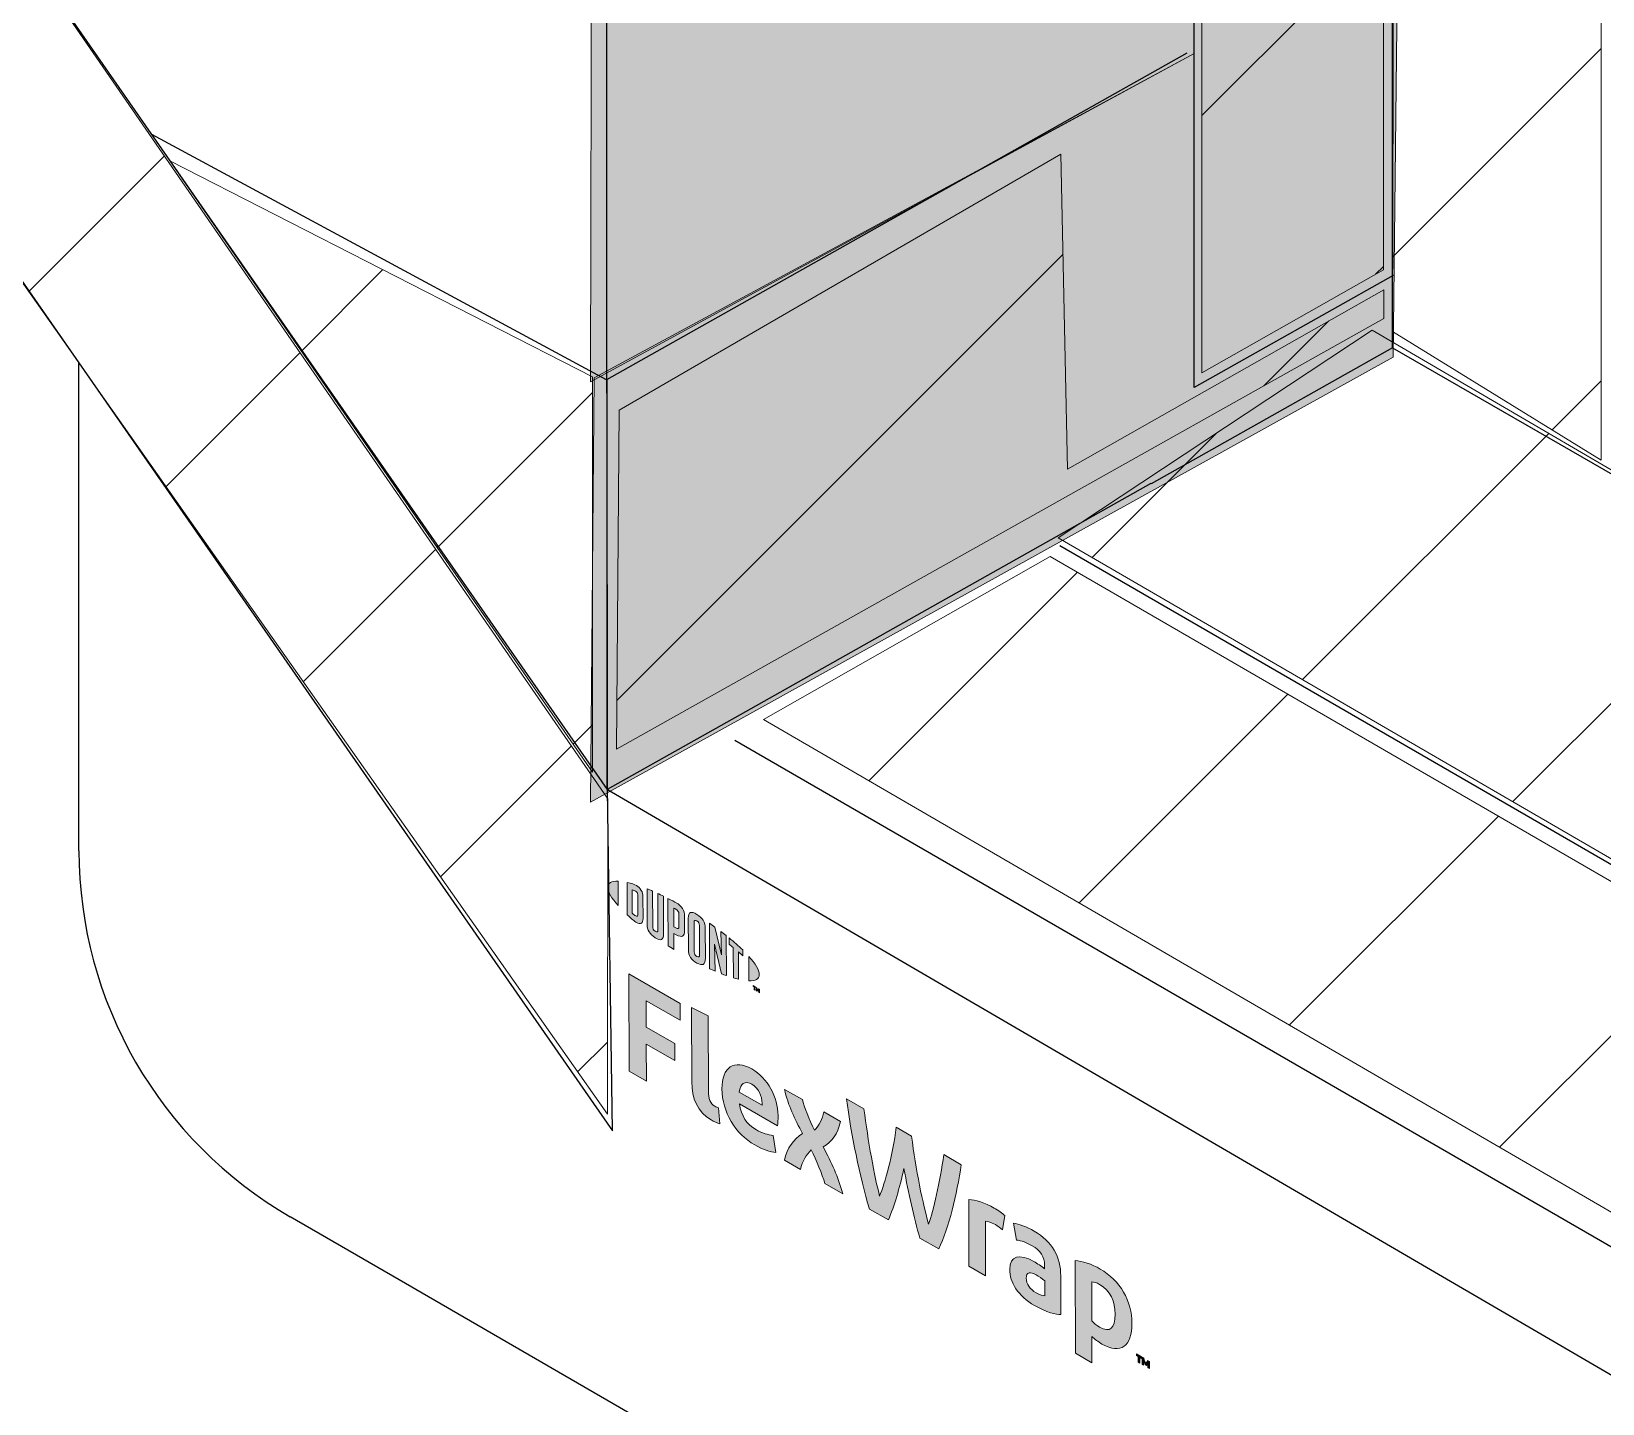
# Model space of a CAD drawing. Extents: x -1337 to 5791, y -3809 to 1769.
# Drawn here: x 3125.8 to 3192.6, y -2917.9 to -2859.5 of the extents above; entities that cross this region are included whole.
import ezdxf

# ---------------------------------------------------------------- set-up
doc = ezdxf.new("R2010")
doc.units = 0
doc.header["$MEASUREMENT"] = 0
for name, color, linetype, lineweight in [('G-ANNO-TTLB', 7, 'Continuous', 0), ('Layer 12', 7, 'Continuous', 0), ('TYVEK', 7, 'Continuous', 0)]:
    doc.layers.add(name, color=color, linetype=linetype, lineweight=lineweight)
pattern_1 = [(45, (0, 0), (-7.071067, 7.07107), [])]

# ---------------------------------------------------------------- blocks, each defined once
blk = doc.blocks.new('Block_429')
at = {"layer": 'TYVEK', "true_color": 0x003b71, "transparency": 33554687}
h = blk.add_hatch(color=156, dxfattribs=at)
h.dxf.hatch_style = 2
edge = h.paths.add_edge_path()
edge.add_spline(control_points=[(3151.197, -2903.795), (3151.197, -2903.795), (3151.187, -2899.654), (3151.187, -2899.654), (3151.187, -2899.654), (3153.372, -2900.909), (3153.372, -2900.909), (3153.372, -2900.909), (3153.374, -2901.63), (3153.374, -2901.63), (3153.374, -2901.63), (3151.922, -2900.797), (3151.922, -2900.797), (3151.922, -2900.797), (3151.925, -2901.921), (3151.925, -2901.921), (3151.925, -2901.921), (3153.146, -2902.622), (3153.146, -2902.622), (3153.146, -2902.622), (3153.148, -2903.343), (3153.148, -2903.343), (3153.148, -2903.343), (3151.927, -2902.643), (3151.927, -2902.643), (3151.927, -2902.643), (3151.93, -2904.216), (3151.93, -2904.216), (3151.93, -2904.216), (3151.197, -2903.795), (3151.197, -2903.795)], knot_values=[0, 0, 0, 0, 1, 1, 1, 2, 2, 2, 3, 3, 3, 4, 4, 4, 5, 5, 5, 6, 6, 6, 7, 7, 7, 8, 8, 8, 9, 9, 9, 10, 10, 10, 10], degree=3, periodic=0)
h = blk.add_hatch(color=156, dxfattribs=at)
h.dxf.hatch_style = 2
edge = h.paths.add_edge_path()
edge.add_spline(control_points=[(3154.57, -2904.638), (3154.571, -2904.958), (3154.643, -2905.171), (3154.848, -2905.288), (3154.899, -2905.318), (3154.951, -2905.341), (3154.997, -2905.356), (3154.997, -2905.356), (3155.05, -2906.03), (3155.05, -2906.03), (3154.952, -2905.998), (3154.793, -2905.93), (3154.691, -2905.872), (3154.101, -2905.533), (3153.864, -2904.954), (3153.862, -2904.244), (3153.862, -2904.244), (3153.854, -2901.085), (3153.854, -2901.085), (3153.854, -2901.085), (3154.562, -2901.444), (3154.562, -2901.444), (3154.562, -2901.444), (3154.57, -2904.638), (3154.57, -2904.638)], knot_values=[0, 0, 0, 0, 1, 1, 1, 2, 2, 2, 3, 3, 3, 4, 4, 4, 5, 5, 5, 6, 6, 6, 7, 7, 7, 8, 8, 8, 8], degree=3, periodic=0)
h = blk.add_hatch(color=156, dxfattribs=at)
h.dxf.hatch_style = 2
edge = h.paths.add_edge_path()
edge.add_spline(control_points=[(3155.881, -2904.688), (3155.881, -2904.688), (3156.856, -2905.248), (3156.856, -2905.248), (3156.856, -2905.248), (3156.856, -2905.177), (3156.856, -2905.177), (3156.855, -2904.846), (3156.701, -2904.515), (3156.418, -2904.353), (3156.121, -2904.182), (3155.927, -2904.313), (3155.881, -2904.688)], knot_values=[0, 0, 0, 0, 1, 1, 1, 2, 2, 2, 3, 3, 3, 4, 4, 4, 4], degree=3, periodic=0)
edge = h.paths.add_edge_path()
edge.add_spline(control_points=[(3157.44, -2907.249), (3157.214, -2907.238), (3156.881, -2907.129), (3156.543, -2906.935), (3155.717, -2906.461), (3155.151, -2905.533), (3155.148, -2904.551), (3155.146, -2903.611), (3155.663, -2903.269), (3156.417, -2903.702), (3157.089, -2904.088), (3157.531, -2904.891), (3157.533, -2905.684), (3157.534, -2905.862), (3157.524, -2906.01), (3157.514, -2906.122), (3157.514, -2906.122), (3155.893, -2905.191), (3155.893, -2905.191), (3155.961, -2905.703), (3156.202, -2906.054), (3156.613, -2906.29), (3156.864, -2906.434), (3157.105, -2906.507), (3157.325, -2906.528), (3157.325, -2906.528), (3157.44, -2907.249), (3157.44, -2907.249)], knot_values=[0, 0, 0, 0, 1, 1, 1, 2, 2, 2, 3, 3, 3, 4, 4, 4, 5, 5, 5, 6, 6, 6, 7, 7, 7, 8, 8, 8, 9, 9, 9, 9], degree=3, periodic=0)
h = blk.add_hatch(color=156, dxfattribs=at)
h.dxf.hatch_style = 2
edge = h.paths.add_edge_path()
edge.add_spline(control_points=[(3158.58, -2906.451), (3158.236, -2905.816), (3157.963, -2905.251), (3157.802, -2904.568), (3157.802, -2904.568), (3158.567, -2905.007), (3158.567, -2905.007), (3158.634, -2905.312), (3158.861, -2905.844), (3159.087, -2906.31), (3159.276, -2906.094), (3159.44, -2905.839), (3159.475, -2905.529), (3159.475, -2905.529), (3160.193, -2905.941), (3160.193, -2905.941), (3160.061, -2906.48), (3159.836, -2906.782), (3159.453, -2907.016), (3159.823, -2907.708), (3160.076, -2908.266), (3160.287, -2909.014), (3160.287, -2909.014), (3159.523, -2908.575), (3159.523, -2908.575), (3159.414, -2908.182), (3159.157, -2907.591), (3158.941, -2907.142), (3158.746, -2907.355), (3158.563, -2907.604), (3158.492, -2907.983), (3158.492, -2907.983), (3157.804, -2907.588), (3157.804, -2907.588), (3157.931, -2907.047), (3158.171, -2906.712), (3158.58, -2906.451)], knot_values=[0, 0, 0, 0, 1, 1, 1, 2, 2, 2, 3, 3, 3, 4, 4, 4, 5, 5, 5, 6, 6, 6, 7, 7, 7, 8, 8, 8, 9, 9, 9, 10, 10, 10, 11, 11, 11, 12, 12, 12, 12], degree=3, periodic=0)
h = blk.add_hatch(color=156, dxfattribs=at)
h.dxf.hatch_style = 2
edge = h.paths.add_edge_path()
edge.add_spline(control_points=[(3164.582, -2907.344), (3164.582, -2907.344), (3165.331, -2907.774), (3165.331, -2907.774), (3165.139, -2909.04), (3164.804, -2910.473), (3164.371, -2911.358), (3164.371, -2911.358), (3163.566, -2910.896), (3163.566, -2910.896), (3163.312, -2910.012), (3163.085, -2909.013), (3162.892, -2907.934), (3162.7, -2908.792), (3162.481, -2909.535), (3162.227, -2910.127), (3162.227, -2910.127), (3161.421, -2909.665), (3161.421, -2909.665), (3161.008, -2908.293), (3160.64, -2906.457), (3160.447, -2904.97), (3160.447, -2904.97), (3161.19, -2905.397), (3161.19, -2905.397), (3161.353, -2906.737), (3161.643, -2908.304), (3161.855, -2909.116), (3162.074, -2908.551), (3162.415, -2907.388), (3162.56, -2906.184), (3162.56, -2906.184), (3163.217, -2906.561), (3163.217, -2906.561), (3163.374, -2907.938), (3163.711, -2909.491), (3163.938, -2910.312), (3164.142, -2909.738), (3164.431, -2908.504), (3164.582, -2907.344)], knot_values=[0, 0, 0, 0, 1, 1, 1, 2, 2, 2, 3, 3, 3, 4, 4, 4, 5, 5, 5, 6, 6, 6, 7, 7, 7, 8, 8, 8, 9, 9, 9, 10, 10, 10, 11, 11, 11, 12, 12, 12, 13, 13, 13, 13], degree=3, periodic=0)
h = blk.add_hatch(color=156, dxfattribs=at)
h.dxf.hatch_style = 2
edge = h.paths.add_edge_path()
edge.add_spline(control_points=[(3166.723, -2909.619), (3166.908, -2909.725), (3167.083, -2909.849), (3167.185, -2909.938), (3167.185, -2909.938), (3167.084, -2910.547), (3167.084, -2910.547), (3166.997, -2910.462), (3166.889, -2910.388), (3166.782, -2910.326), (3166.592, -2910.217), (3166.464, -2910.185), (3166.356, -2910.182), (3166.356, -2910.182), (3166.362, -2912.501), (3166.362, -2912.501), (3166.362, -2912.501), (3165.654, -2912.095), (3165.654, -2912.095), (3165.654, -2912.095), (3165.647, -2909.261), (3165.647, -2909.261), (3165.923, -2909.26), (3166.354, -2909.407), (3166.723, -2909.619)], knot_values=[0, 0, 0, 0, 1, 1, 1, 2, 2, 2, 3, 3, 3, 4, 4, 4, 5, 5, 5, 6, 6, 6, 7, 7, 7, 8, 8, 8, 8], degree=3, periodic=0)
h = blk.add_hatch(color=156, dxfattribs=at)
h.dxf.hatch_style = 2
edge = h.paths.add_edge_path()
edge.add_spline(control_points=[(3168.879, -2913.35), (3168.879, -2913.35), (3168.878, -2912.717), (3168.878, -2912.717), (3168.759, -2912.619), (3168.636, -2912.531), (3168.513, -2912.46), (3168.277, -2912.325), (3168.093, -2912.325), (3168.093, -2912.603), (3168.094, -2912.852), (3168.248, -2913.07), (3168.52, -2913.226), (3168.674, -2913.315), (3168.802, -2913.353), (3168.879, -2913.35)], knot_values=[0, 0, 0, 0, 1, 1, 1, 2, 2, 2, 3, 3, 3, 4, 4, 4, 5, 5, 5, 5], degree=3, periodic=0)
edge = h.paths.add_edge_path()
edge.add_spline(control_points=[(3168.45, -2913.771), (3167.747, -2913.367), (3167.392, -2912.768), (3167.391, -2912.235), (3167.389, -2911.65), (3167.804, -2911.545), (3168.42, -2911.893), (3168.563, -2911.975), (3168.748, -2912.105), (3168.876, -2912.202), (3168.876, -2912.202), (3168.876, -2912.06), (3168.876, -2912.06), (3168.875, -2911.699), (3168.695, -2911.425), (3168.351, -2911.227), (3168.126, -2911.098), (3167.885, -2911.001), (3167.674, -2910.98), (3167.674, -2910.98), (3167.545, -2910.268), (3167.545, -2910.268), (3167.765, -2910.288), (3168.119, -2910.42), (3168.432, -2910.6), (3169.186, -2911.033), (3169.562, -2911.709), (3169.563, -2912.508), (3169.563, -2912.508), (3169.568, -2914.153), (3169.568, -2914.153), (3169.358, -2914.156), (3168.963, -2914.065), (3168.45, -2913.771)], knot_values=[0, 0, 0, 0, 1, 1, 1, 2, 2, 2, 3, 3, 3, 4, 4, 4, 5, 5, 5, 6, 6, 6, 7, 7, 7, 8, 8, 8, 9, 9, 9, 10, 10, 10, 11, 11, 11, 11], degree=3, periodic=0)
h = blk.add_hatch(color=156, dxfattribs=at)
h.dxf.hatch_style = 2
edge = h.paths.add_edge_path()
edge.add_spline(control_points=[(3171.213, -2914.684), (3171.665, -2914.943), (3171.874, -2914.744), (3171.873, -2914.135), (3171.872, -2913.603), (3171.676, -2913.136), (3171.209, -2912.868), (3171.081, -2912.794), (3170.988, -2912.771), (3170.881, -2912.756), (3170.881, -2912.756), (3170.885, -2914.413), (3170.885, -2914.413), (3170.982, -2914.516), (3171.065, -2914.598), (3171.213, -2914.684)], knot_values=[0, 0, 0, 0, 1, 1, 1, 2, 2, 2, 3, 3, 3, 4, 4, 4, 5, 5, 5, 5], degree=3, periodic=0)
edge = h.paths.add_edge_path()
edge.add_spline(control_points=[(3171.317, -2915.405), (3171.138, -2915.302), (3171.015, -2915.208), (3170.886, -2915.081), (3170.886, -2915.081), (3170.889, -2916.205), (3170.889, -2916.205), (3170.889, -2916.205), (3170.186, -2915.801), (3170.186, -2915.801), (3170.186, -2915.801), (3170.177, -2911.856), (3170.177, -2911.856), (3170.469, -2911.87), (3170.879, -2912.005), (3171.243, -2912.214), (3172.084, -2912.697), (3172.589, -2913.577), (3172.591, -2914.524), (3172.593, -2915.494), (3172.118, -2915.865), (3171.317, -2915.405)], knot_values=[0, 0, 0, 0, 1, 1, 1, 2, 2, 2, 3, 3, 3, 4, 4, 4, 5, 5, 5, 6, 6, 6, 7, 7, 7, 7], degree=3, periodic=0)
h = blk.add_hatch(color=156, dxfattribs=at)
h.dxf.hatch_style = 2
edge = h.paths.add_edge_path()
edge.add_spline(control_points=[(3173.099, -2916.01), (3173.125, -2916.098), (3173.15, -2916.164), (3173.181, -2916.235), (3173.211, -2916.199), (3173.233, -2916.159), (3173.258, -2916.101), (3173.258, -2916.101), (3173.332, -2916.144), (3173.332, -2916.144), (3173.332, -2916.144), (3173.332, -2916.45), (3173.332, -2916.45), (3173.332, -2916.45), (3173.268, -2916.413), (3173.268, -2916.413), (3173.268, -2916.413), (3173.268, -2916.272), (3173.268, -2916.272), (3173.268, -2916.272), (3173.271, -2916.226), (3173.271, -2916.226), (3173.25, -2916.26), (3173.226, -2916.294), (3173.204, -2916.32), (3173.204, -2916.32), (3173.155, -2916.292), (3173.155, -2916.292), (3173.133, -2916.24), (3173.108, -2916.176), (3173.087, -2916.117), (3173.087, -2916.117), (3173.09, -2916.17), (3173.09, -2916.17), (3173.09, -2916.17), (3173.09, -2916.311), (3173.09, -2916.311), (3173.09, -2916.311), (3173.026, -2916.274), (3173.026, -2916.274), (3173.026, -2916.274), (3173.025, -2915.968), (3173.025, -2915.968), (3173.025, -2915.968), (3173.099, -2916.01), (3173.099, -2916.01)], knot_values=[0, 0, 0, 0, 1, 1, 1, 2, 2, 2, 3, 3, 3, 4, 4, 4, 5, 5, 5, 6, 6, 6, 7, 7, 7, 8, 8, 8, 9, 9, 9, 10, 10, 10, 11, 11, 11, 12, 12, 12, 13, 13, 13, 14, 14, 14, 15, 15, 15, 15], degree=3, periodic=0)
edge = h.paths.add_edge_path()
edge.add_spline(control_points=[(3172.853, -2915.937), (3172.853, -2915.937), (3172.782, -2915.896), (3172.782, -2915.896), (3172.782, -2915.896), (3172.781, -2915.828), (3172.781, -2915.828), (3172.781, -2915.828), (3172.996, -2915.951), (3172.996, -2915.951), (3172.996, -2915.951), (3172.996, -2916.019), (3172.996, -2916.019), (3172.996, -2916.019), (3172.925, -2915.978), (3172.925, -2915.978), (3172.925, -2915.978), (3172.925, -2916.216), (3172.925, -2916.216), (3172.925, -2916.216), (3172.854, -2916.175), (3172.854, -2916.175), (3172.854, -2916.175), (3172.853, -2915.937), (3172.853, -2915.937)], knot_values=[0, 0, 0, 0, 1, 1, 1, 2, 2, 2, 3, 3, 3, 4, 4, 4, 5, 5, 5, 6, 6, 6, 7, 7, 7, 8, 8, 8, 8], degree=3, periodic=0)
at = {"layer": 'TYVEK'}
for points, knots in [([(3151.197, -2903.795), (3151.197, -2903.795), (3151.187, -2899.654), (3151.187, -2899.654), (3151.187, -2899.654), (3153.372, -2900.909), (3153.372, -2900.909), (3153.372, -2900.909), (3153.374, -2901.63), (3153.374, -2901.63), (3153.374, -2901.63), (3151.922, -2900.797), (3151.922, -2900.797), (3151.922, -2900.797), (3151.925, -2901.921), (3151.925, -2901.921), (3151.925, -2901.921), (3153.146, -2902.622), (3153.146, -2902.622), (3153.146, -2902.622), (3153.148, -2903.343), (3153.148, -2903.343), (3153.148, -2903.343), (3151.927, -2902.643), (3151.927, -2902.643), (3151.927, -2902.643), (3151.93, -2904.216), (3151.93, -2904.216), (3151.93, -2904.216), (3151.197, -2903.795), (3151.197, -2903.795)], [0, 0, 0, 0, 1, 1, 1, 2, 2, 2, 3, 3, 3, 4, 4, 4, 5, 5, 5, 6, 6, 6, 7, 7, 7, 8, 8, 8, 9, 9, 9, 10, 10, 10, 10]), ([(3154.57, -2904.638), (3154.571, -2904.958), (3154.643, -2905.171), (3154.848, -2905.288), (3154.899, -2905.318), (3154.951, -2905.341), (3154.997, -2905.356), (3154.997, -2905.356), (3155.05, -2906.03), (3155.05, -2906.03), (3154.952, -2905.998), (3154.793, -2905.93), (3154.691, -2905.872), (3154.101, -2905.533), (3153.864, -2904.954), (3153.862, -2904.244), (3153.862, -2904.244), (3153.854, -2901.085), (3153.854, -2901.085), (3153.854, -2901.085), (3154.562, -2901.444), (3154.562, -2901.444), (3154.562, -2901.444), (3154.57, -2904.638), (3154.57, -2904.638)], [0, 0, 0, 0, 1, 1, 1, 2, 2, 2, 3, 3, 3, 4, 4, 4, 5, 5, 5, 6, 6, 6, 7, 7, 7, 8, 8, 8, 8]), ([(3157.44, -2907.249), (3157.214, -2907.238), (3156.881, -2907.129), (3156.543, -2906.935), (3155.717, -2906.461), (3155.151, -2905.533), (3155.148, -2904.551), (3155.146, -2903.611), (3155.663, -2903.269), (3156.417, -2903.702), (3157.089, -2904.088), (3157.531, -2904.891), (3157.533, -2905.684), (3157.534, -2905.862), (3157.524, -2906.01), (3157.514, -2906.122), (3157.514, -2906.122), (3155.893, -2905.191), (3155.893, -2905.191), (3155.961, -2905.703), (3156.202, -2906.054), (3156.613, -2906.29), (3156.864, -2906.434), (3157.105, -2906.507), (3157.325, -2906.528), (3157.325, -2906.528), (3157.44, -2907.249), (3157.44, -2907.249)], [0, 0, 0, 0, 1, 1, 1, 2, 2, 2, 3, 3, 3, 4, 4, 4, 5, 5, 5, 6, 6, 6, 7, 7, 7, 8, 8, 8, 9, 9, 9, 9]), ([(3155.881, -2904.688), (3155.881, -2904.688), (3156.856, -2905.248), (3156.856, -2905.248), (3156.856, -2905.248), (3156.856, -2905.177), (3156.856, -2905.177), (3156.855, -2904.846), (3156.701, -2904.515), (3156.418, -2904.353), (3156.121, -2904.182), (3155.927, -2904.313), (3155.881, -2904.688)], [0, 0, 0, 0, 1, 1, 1, 2, 2, 2, 3, 3, 3, 4, 4, 4, 4]), ([(3158.58, -2906.451), (3158.236, -2905.816), (3157.963, -2905.251), (3157.802, -2904.568), (3157.802, -2904.568), (3158.567, -2905.007), (3158.567, -2905.007), (3158.634, -2905.312), (3158.861, -2905.844), (3159.087, -2906.31), (3159.276, -2906.094), (3159.44, -2905.839), (3159.475, -2905.529), (3159.475, -2905.529), (3160.193, -2905.941), (3160.193, -2905.941), (3160.061, -2906.48), (3159.836, -2906.782), (3159.453, -2907.016), (3159.823, -2907.708), (3160.076, -2908.266), (3160.287, -2909.014), (3160.287, -2909.014), (3159.523, -2908.575), (3159.523, -2908.575), (3159.414, -2908.182), (3159.157, -2907.591), (3158.941, -2907.142), (3158.746, -2907.355), (3158.563, -2907.604), (3158.492, -2907.983), (3158.492, -2907.983), (3157.804, -2907.588), (3157.804, -2907.588), (3157.931, -2907.047), (3158.171, -2906.712), (3158.58, -2906.451)], [0, 0, 0, 0, 1, 1, 1, 2, 2, 2, 3, 3, 3, 4, 4, 4, 5, 5, 5, 6, 6, 6, 7, 7, 7, 8, 8, 8, 9, 9, 9, 10, 10, 10, 11, 11, 11, 12, 12, 12, 12]), ([(3164.582, -2907.344), (3164.582, -2907.344), (3165.331, -2907.774), (3165.331, -2907.774), (3165.139, -2909.04), (3164.804, -2910.473), (3164.371, -2911.358), (3164.371, -2911.358), (3163.566, -2910.896), (3163.566, -2910.896), (3163.312, -2910.012), (3163.085, -2909.013), (3162.892, -2907.934), (3162.7, -2908.792), (3162.481, -2909.535), (3162.227, -2910.127), (3162.227, -2910.127), (3161.421, -2909.665), (3161.421, -2909.665), (3161.008, -2908.293), (3160.64, -2906.457), (3160.447, -2904.97), (3160.447, -2904.97), (3161.19, -2905.397), (3161.19, -2905.397), (3161.353, -2906.737), (3161.643, -2908.304), (3161.855, -2909.116), (3162.074, -2908.551), (3162.415, -2907.388), (3162.56, -2906.184), (3162.56, -2906.184), (3163.217, -2906.561), (3163.217, -2906.561), (3163.374, -2907.938), (3163.711, -2909.491), (3163.938, -2910.312), (3164.142, -2909.738), (3164.431, -2908.504), (3164.582, -2907.344)], [0, 0, 0, 0, 1, 1, 1, 2, 2, 2, 3, 3, 3, 4, 4, 4, 5, 5, 5, 6, 6, 6, 7, 7, 7, 8, 8, 8, 9, 9, 9, 10, 10, 10, 11, 11, 11, 12, 12, 12, 13, 13, 13, 13]), ([(3166.723, -2909.619), (3166.908, -2909.725), (3167.083, -2909.849), (3167.185, -2909.938), (3167.185, -2909.938), (3167.084, -2910.547), (3167.084, -2910.547), (3166.997, -2910.462), (3166.889, -2910.388), (3166.782, -2910.326), (3166.592, -2910.217), (3166.464, -2910.185), (3166.356, -2910.182), (3166.356, -2910.182), (3166.362, -2912.501), (3166.362, -2912.501), (3166.362, -2912.501), (3165.654, -2912.095), (3165.654, -2912.095), (3165.654, -2912.095), (3165.647, -2909.261), (3165.647, -2909.261), (3165.923, -2909.26), (3166.354, -2909.407), (3166.723, -2909.619)], [0, 0, 0, 0, 1, 1, 1, 2, 2, 2, 3, 3, 3, 4, 4, 4, 5, 5, 5, 6, 6, 6, 7, 7, 7, 8, 8, 8, 8]), ([(3168.45, -2913.771), (3167.747, -2913.367), (3167.392, -2912.768), (3167.391, -2912.235), (3167.389, -2911.65), (3167.804, -2911.545), (3168.42, -2911.893), (3168.563, -2911.975), (3168.748, -2912.105), (3168.876, -2912.202), (3168.876, -2912.202), (3168.876, -2912.06), (3168.876, -2912.06), (3168.875, -2911.699), (3168.695, -2911.425), (3168.351, -2911.227), (3168.126, -2911.098), (3167.885, -2911.001), (3167.674, -2910.98), (3167.674, -2910.98), (3167.545, -2910.268), (3167.545, -2910.268), (3167.765, -2910.288), (3168.119, -2910.42), (3168.432, -2910.6), (3169.186, -2911.033), (3169.562, -2911.709), (3169.563, -2912.508), (3169.563, -2912.508), (3169.568, -2914.153), (3169.568, -2914.153), (3169.358, -2914.156), (3168.963, -2914.065), (3168.45, -2913.771)], [0, 0, 0, 0, 1, 1, 1, 2, 2, 2, 3, 3, 3, 4, 4, 4, 5, 5, 5, 6, 6, 6, 7, 7, 7, 8, 8, 8, 9, 9, 9, 10, 10, 10, 11, 11, 11, 11]), ([(3171.317, -2915.405), (3171.138, -2915.302), (3171.015, -2915.208), (3170.886, -2915.081), (3170.886, -2915.081), (3170.889, -2916.205), (3170.889, -2916.205), (3170.889, -2916.205), (3170.186, -2915.801), (3170.186, -2915.801), (3170.186, -2915.801), (3170.177, -2911.856), (3170.177, -2911.856), (3170.469, -2911.87), (3170.879, -2912.005), (3171.243, -2912.214), (3172.084, -2912.697), (3172.589, -2913.577), (3172.591, -2914.524), (3172.593, -2915.494), (3172.118, -2915.865), (3171.317, -2915.405)], [0, 0, 0, 0, 1, 1, 1, 2, 2, 2, 3, 3, 3, 4, 4, 4, 5, 5, 5, 6, 6, 6, 7, 7, 7, 7]), ([(3168.879, -2913.35), (3168.879, -2913.35), (3168.878, -2912.717), (3168.878, -2912.717), (3168.759, -2912.619), (3168.636, -2912.531), (3168.513, -2912.46), (3168.277, -2912.325), (3168.093, -2912.325), (3168.093, -2912.603), (3168.094, -2912.852), (3168.248, -2913.07), (3168.52, -2913.226), (3168.674, -2913.315), (3168.802, -2913.353), (3168.879, -2913.35)], [0, 0, 0, 0, 1, 1, 1, 2, 2, 2, 3, 3, 3, 4, 4, 4, 5, 5, 5, 5]), ([(3171.213, -2914.684), (3171.665, -2914.943), (3171.874, -2914.744), (3171.873, -2914.135), (3171.872, -2913.603), (3171.676, -2913.136), (3171.209, -2912.868), (3171.081, -2912.794), (3170.988, -2912.771), (3170.881, -2912.756), (3170.881, -2912.756), (3170.885, -2914.413), (3170.885, -2914.413), (3170.982, -2914.516), (3171.065, -2914.598), (3171.213, -2914.684)], [0, 0, 0, 0, 1, 1, 1, 2, 2, 2, 3, 3, 3, 4, 4, 4, 5, 5, 5, 5]), ([(3172.853, -2915.937), (3172.853, -2915.937), (3172.782, -2915.896), (3172.782, -2915.896), (3172.782, -2915.896), (3172.781, -2915.828), (3172.781, -2915.828), (3172.781, -2915.828), (3172.996, -2915.951), (3172.996, -2915.951), (3172.996, -2915.951), (3172.996, -2916.019), (3172.996, -2916.019), (3172.996, -2916.019), (3172.925, -2915.978), (3172.925, -2915.978), (3172.925, -2915.978), (3172.925, -2916.216), (3172.925, -2916.216), (3172.925, -2916.216), (3172.854, -2916.175), (3172.854, -2916.175), (3172.854, -2916.175), (3172.853, -2915.937), (3172.853, -2915.937)], [0, 0, 0, 0, 1, 1, 1, 2, 2, 2, 3, 3, 3, 4, 4, 4, 5, 5, 5, 6, 6, 6, 7, 7, 7, 8, 8, 8, 8]), ([(3173.099, -2916.01), (3173.125, -2916.098), (3173.15, -2916.164), (3173.181, -2916.235), (3173.211, -2916.199), (3173.233, -2916.159), (3173.258, -2916.101), (3173.258, -2916.101), (3173.332, -2916.144), (3173.332, -2916.144), (3173.332, -2916.144), (3173.332, -2916.45), (3173.332, -2916.45), (3173.332, -2916.45), (3173.268, -2916.413), (3173.268, -2916.413), (3173.268, -2916.413), (3173.268, -2916.272), (3173.268, -2916.272), (3173.268, -2916.272), (3173.271, -2916.226), (3173.271, -2916.226), (3173.25, -2916.26), (3173.226, -2916.294), (3173.204, -2916.32), (3173.204, -2916.32), (3173.155, -2916.292), (3173.155, -2916.292), (3173.133, -2916.24), (3173.108, -2916.176), (3173.087, -2916.117), (3173.087, -2916.117), (3173.09, -2916.17), (3173.09, -2916.17), (3173.09, -2916.17), (3173.09, -2916.311), (3173.09, -2916.311), (3173.09, -2916.311), (3173.026, -2916.274), (3173.026, -2916.274), (3173.026, -2916.274), (3173.025, -2915.968), (3173.025, -2915.968), (3173.025, -2915.968), (3173.099, -2916.01), (3173.099, -2916.01)], [0, 0, 0, 0, 1, 1, 1, 2, 2, 2, 3, 3, 3, 4, 4, 4, 5, 5, 5, 6, 6, 6, 7, 7, 7, 8, 8, 8, 9, 9, 9, 10, 10, 10, 11, 11, 11, 12, 12, 12, 13, 13, 13, 14, 14, 14, 15, 15, 15, 15])]:
    blk.add_open_spline(points, degree=3, knots=knots, dxfattribs=at)
blk = doc.blocks.new('Block_430')
at = {"layer": 'TYVEK', "true_color": 0x003b71, "transparency": 33554687}
h = blk.add_hatch(color=156, dxfattribs=at)
h.dxf.hatch_style = 2
edge = h.paths.add_edge_path()
edge.add_spline(control_points=[(3150.284, -2895.976), (3150.285, -2896.166), (3150.446, -2896.436), (3150.726, -2896.75), (3150.726, -2896.75), (3150.723, -2895.711), (3150.723, -2895.711), (3150.444, -2895.702), (3150.284, -2895.787), (3150.284, -2895.976)], knot_values=[0, 0, 0, 0, 1, 1, 1, 2, 2, 2, 3, 3, 3, 3], degree=3, periodic=0)
h = blk.add_hatch(color=156, dxfattribs=at)
h.dxf.hatch_style = 2
edge = h.paths.add_edge_path()
edge.add_spline(control_points=[(3151.566, -2897.136), (3151.566, -2897.215), (3151.524, -2897.218), (3151.475, -2897.189), (3151.436, -2897.167), (3151.376, -2897.117), (3151.328, -2897.073), (3151.328, -2897.073), (3151.325, -2896.08), (3151.325, -2896.08), (3151.374, -2896.093), (3151.433, -2896.111), (3151.472, -2896.133), (3151.522, -2896.161), (3151.563, -2896.212), (3151.564, -2896.292), (3151.564, -2896.292), (3151.566, -2897.136), (3151.566, -2897.136)], knot_values=[0, 0, 0, 0, 1, 1, 1, 2, 2, 2, 3, 3, 3, 4, 4, 4, 5, 5, 5, 6, 6, 6, 6], degree=3, periodic=0)
edge = h.paths.add_edge_path()
edge.add_spline(control_points=[(3151.504, -2895.892), (3151.426, -2895.847), (3151.313, -2895.809), (3151.11, -2895.764), (3151.11, -2895.764), (3151.113, -2897.142), (3151.113, -2897.142), (3151.292, -2897.308), (3151.43, -2897.423), (3151.508, -2897.468), (3151.688, -2897.571), (3151.789, -2897.503), (3151.788, -2897.299), (3151.788, -2897.299), (3151.786, -2896.384), (3151.786, -2896.384), (3151.786, -2896.18), (3151.684, -2895.995), (3151.504, -2895.892)], knot_values=[0, 0, 0, 0, 1, 1, 1, 2, 2, 2, 3, 3, 3, 4, 4, 4, 5, 5, 5, 6, 6, 6, 6], degree=3, periodic=0)
h = blk.add_hatch(color=156, dxfattribs=at)
h.dxf.hatch_style = 2
edge = h.paths.add_edge_path()
edge.add_spline(control_points=[(3152.416, -2897.785), (3152.416, -2897.865), (3152.393, -2897.902), (3152.306, -2897.84), (3152.222, -2897.78), (3152.199, -2897.725), (3152.198, -2897.631), (3152.198, -2897.631), (3152.195, -2896.131), (3152.195, -2896.131), (3152.138, -2896.106), (3152.013, -2896.054), (3151.959, -2896.032), (3151.959, -2896.032), (3151.963, -2897.549), (3151.963, -2897.549), (3151.964, -2897.791), (3152.066, -2897.943), (3152.307, -2898.114), (3152.528, -2898.27), (3152.663, -2898.219), (3152.662, -2897.95), (3152.662, -2897.95), (3152.658, -2896.348), (3152.658, -2896.348), (3152.612, -2896.324), (3152.461, -2896.252), (3152.412, -2896.23), (3152.412, -2896.23), (3152.416, -2897.785), (3152.416, -2897.785)], knot_values=[0, 0, 0, 0, 1, 1, 1, 2, 2, 2, 3, 3, 3, 4, 4, 4, 5, 5, 5, 6, 6, 6, 7, 7, 7, 8, 8, 8, 9, 9, 9, 10, 10, 10, 10], degree=3, periodic=0)
h = blk.add_hatch(color=156, dxfattribs=at)
h.dxf.hatch_style = 2
edge = h.paths.add_edge_path()
edge.add_spline(control_points=[(3153.311, -2897.641), (3153.311, -2897.728), (3153.285, -2897.757), (3153.185, -2897.7), (3153.185, -2897.7), (3153.099, -2897.65), (3153.099, -2897.65), (3153.099, -2897.65), (3153.097, -2896.854), (3153.097, -2896.854), (3153.135, -2896.874), (3153.156, -2896.885), (3153.179, -2896.898), (3153.287, -2896.96), (3153.309, -2897.02), (3153.31, -2897.109), (3153.31, -2897.109), (3153.311, -2897.641), (3153.311, -2897.641)], knot_values=[0, 0, 0, 0, 1, 1, 1, 2, 2, 2, 3, 3, 3, 4, 4, 4, 5, 5, 5, 6, 6, 6, 6], degree=3, periodic=0)
edge = h.paths.add_edge_path()
edge.add_spline(control_points=[(3153.192, -2896.625), (3153.15, -2896.6), (3152.994, -2896.517), (3152.85, -2896.444), (3152.85, -2896.444), (3152.855, -2898.462), (3152.855, -2898.462), (3152.904, -2898.493), (3153.032, -2898.574), (3153.101, -2898.616), (3153.101, -2898.616), (3153.099, -2897.931), (3153.099, -2897.931), (3153.099, -2897.931), (3153.196, -2897.986), (3153.196, -2897.986), (3153.453, -2898.133), (3153.56, -2898.061), (3153.559, -2897.805), (3153.559, -2897.805), (3153.558, -2897.21), (3153.558, -2897.21), (3153.557, -2896.959), (3153.437, -2896.765), (3153.192, -2896.625)], knot_values=[0, 0, 0, 0, 1, 1, 1, 2, 2, 2, 3, 3, 3, 4, 4, 4, 5, 5, 5, 6, 6, 6, 7, 7, 7, 8, 8, 8, 8], degree=3, periodic=0)
h = blk.add_hatch(color=156, dxfattribs=at)
h.dxf.hatch_style = 2
edge = h.paths.add_edge_path()
edge.add_spline(control_points=[(3154.191, -2898.85), (3154.191, -2898.93), (3154.168, -2898.958), (3154.081, -2898.911), (3153.992, -2898.862), (3153.967, -2898.804), (3153.967, -2898.721), (3153.967, -2898.721), (3153.964, -2897.463), (3153.964, -2897.463), (3153.964, -2897.381), (3153.988, -2897.349), (3154.078, -2897.403), (3154.165, -2897.456), (3154.188, -2897.512), (3154.188, -2897.592), (3154.188, -2897.592), (3154.191, -2898.85), (3154.191, -2898.85)], knot_values=[0, 0, 0, 0, 1, 1, 1, 2, 2, 2, 3, 3, 3, 4, 4, 4, 5, 5, 5, 6, 6, 6, 6], degree=3, periodic=0)
edge = h.paths.add_edge_path()
edge.add_spline(control_points=[(3154.077, -2897.121), (3153.849, -2896.978), (3153.713, -2897.016), (3153.714, -2897.281), (3153.714, -2897.281), (3153.717, -2898.602), (3153.717, -2898.602), (3153.718, -2898.882), (3153.841, -2899.068), (3154.082, -2899.194), (3154.318, -2899.318), (3154.44, -2899.285), (3154.439, -2898.987), (3154.439, -2898.987), (3154.436, -2897.726), (3154.436, -2897.726), (3154.436, -2897.442), (3154.324, -2897.277), (3154.077, -2897.121)], knot_values=[0, 0, 0, 0, 1, 1, 1, 2, 2, 2, 3, 3, 3, 4, 4, 4, 5, 5, 5, 6, 6, 6, 6], degree=3, periodic=0)
h = blk.add_hatch(color=156, dxfattribs=at)
h.dxf.hatch_style = 2
edge = h.paths.add_edge_path()
edge.add_spline(control_points=[(3155.121, -2898.843), (3155.121, -2898.843), (3154.845, -2897.66), (3154.845, -2897.66), (3154.771, -2897.606), (3154.681, -2897.543), (3154.612, -2897.496), (3154.612, -2897.496), (3154.617, -2899.433), (3154.617, -2899.433), (3154.666, -2899.456), (3154.79, -2899.511), (3154.854, -2899.538), (3154.854, -2899.538), (3154.831, -2898.386), (3154.831, -2898.386), (3154.831, -2898.386), (3155.123, -2899.648), (3155.123, -2899.648), (3155.184, -2899.672), (3155.274, -2899.705), (3155.333, -2899.726), (3155.333, -2899.726), (3155.328, -2898.024), (3155.328, -2898.024), (3155.267, -2897.975), (3155.155, -2897.889), (3155.101, -2897.849), (3155.101, -2897.849), (3155.121, -2898.843), (3155.121, -2898.843)], knot_values=[0, 0, 0, 0, 1, 1, 1, 2, 2, 2, 3, 3, 3, 4, 4, 4, 5, 5, 5, 6, 6, 6, 7, 7, 7, 8, 8, 8, 9, 9, 9, 10, 10, 10, 10], degree=3, periodic=0)
h = blk.add_hatch(color=156, dxfattribs=at)
h.dxf.hatch_style = 2
edge = h.paths.add_edge_path()
edge.add_spline(control_points=[(3155.451, -2898.392), (3155.512, -2898.44), (3155.572, -2898.488), (3155.63, -2898.536), (3155.63, -2898.536), (3155.633, -2899.824), (3155.633, -2899.824), (3155.687, -2899.84), (3155.787, -2899.868), (3155.853, -2899.883), (3155.853, -2899.883), (3155.851, -2898.723), (3155.851, -2898.723), (3155.914, -2898.779), (3155.975, -2898.833), (3156.03, -2898.883), (3156.03, -2898.883), (3156.029, -2898.634), (3156.029, -2898.634), (3155.855, -2898.465), (3155.668, -2898.301), (3155.45, -2898.123), (3155.45, -2898.123), (3155.451, -2898.392), (3155.451, -2898.392)], knot_values=[0, 0, 0, 0, 1, 1, 1, 2, 2, 2, 3, 3, 3, 4, 4, 4, 5, 5, 5, 6, 6, 6, 7, 7, 7, 8, 8, 8, 8], degree=3, periodic=0)
h = blk.add_hatch(color=156, dxfattribs=at)
h.dxf.hatch_style = 2
edge = h.paths.add_edge_path()
edge.add_spline(control_points=[(3156.735, -2899.679), (3156.736, -2899.87), (3156.576, -2899.956), (3156.296, -2899.948), (3156.296, -2899.948), (3156.294, -2898.908), (3156.294, -2898.908), (3156.574, -2899.221), (3156.735, -2899.491), (3156.735, -2899.679)], knot_values=[0, 0, 0, 0, 1, 1, 1, 2, 2, 2, 3, 3, 3, 3], degree=3, periodic=0)
h = blk.add_hatch(color=156, dxfattribs=at)
h.dxf.hatch_style = 2
edge = h.paths.add_edge_path()
edge.add_spline(control_points=[(3156.606, -2900.23), (3156.606, -2900.23), (3156.633, -2900.245), (3156.633, -2900.245), (3156.633, -2900.245), (3156.672, -2900.339), (3156.672, -2900.339), (3156.672, -2900.339), (3156.711, -2900.29), (3156.711, -2900.29), (3156.711, -2900.29), (3156.737, -2900.305), (3156.737, -2900.305), (3156.737, -2900.305), (3156.737, -2900.455), (3156.737, -2900.455), (3156.737, -2900.455), (3156.713, -2900.441), (3156.713, -2900.441), (3156.713, -2900.441), (3156.713, -2900.335), (3156.713, -2900.335), (3156.713, -2900.335), (3156.673, -2900.383), (3156.673, -2900.383), (3156.673, -2900.383), (3156.671, -2900.382), (3156.671, -2900.382), (3156.671, -2900.382), (3156.63, -2900.287), (3156.63, -2900.287), (3156.63, -2900.287), (3156.631, -2900.394), (3156.631, -2900.394), (3156.631, -2900.394), (3156.606, -2900.38), (3156.606, -2900.38), (3156.606, -2900.38), (3156.606, -2900.23), (3156.606, -2900.23)], knot_values=[0, 0, 0, 0, 1, 1, 1, 2, 2, 2, 3, 3, 3, 4, 4, 4, 5, 5, 5, 6, 6, 6, 7, 7, 7, 8, 8, 8, 9, 9, 9, 10, 10, 10, 11, 11, 11, 12, 12, 12, 13, 13, 13, 13], degree=3, periodic=0)
edge = h.paths.add_edge_path()
edge.add_spline(control_points=[(3156.513, -2900.203), (3156.513, -2900.203), (3156.473, -2900.18), (3156.473, -2900.18), (3156.473, -2900.18), (3156.473, -2900.154), (3156.473, -2900.154), (3156.473, -2900.154), (3156.578, -2900.214), (3156.578, -2900.214), (3156.578, -2900.214), (3156.578, -2900.24), (3156.578, -2900.24), (3156.578, -2900.24), (3156.538, -2900.217), (3156.538, -2900.217), (3156.538, -2900.217), (3156.539, -2900.341), (3156.539, -2900.341), (3156.539, -2900.341), (3156.514, -2900.327), (3156.514, -2900.327), (3156.514, -2900.327), (3156.513, -2900.203), (3156.513, -2900.203)], knot_values=[0, 0, 0, 0, 1, 1, 1, 2, 2, 2, 3, 3, 3, 4, 4, 4, 5, 5, 5, 6, 6, 6, 7, 7, 7, 8, 8, 8, 8], degree=3, periodic=0)
at = {"layer": 'TYVEK'}
for points, knots in [([(3150.284, -2895.976), (3150.285, -2896.166), (3150.446, -2896.436), (3150.726, -2896.75), (3150.726, -2896.75), (3150.723, -2895.711), (3150.723, -2895.711), (3150.444, -2895.702), (3150.284, -2895.787), (3150.284, -2895.976)], [0, 0, 0, 0, 1, 1, 1, 2, 2, 2, 3, 3, 3, 3]), ([(3151.504, -2895.892), (3151.426, -2895.847), (3151.313, -2895.809), (3151.11, -2895.764), (3151.11, -2895.764), (3151.113, -2897.142), (3151.113, -2897.142), (3151.292, -2897.308), (3151.43, -2897.423), (3151.508, -2897.468), (3151.688, -2897.571), (3151.789, -2897.503), (3151.788, -2897.299), (3151.788, -2897.299), (3151.786, -2896.384), (3151.786, -2896.384), (3151.786, -2896.18), (3151.684, -2895.995), (3151.504, -2895.892)], [0, 0, 0, 0, 1, 1, 1, 2, 2, 2, 3, 3, 3, 4, 4, 4, 5, 5, 5, 6, 6, 6, 6]), ([(3152.416, -2897.785), (3152.416, -2897.865), (3152.393, -2897.902), (3152.306, -2897.84), (3152.222, -2897.78), (3152.199, -2897.725), (3152.198, -2897.631), (3152.198, -2897.631), (3152.195, -2896.131), (3152.195, -2896.131), (3152.138, -2896.106), (3152.013, -2896.054), (3151.959, -2896.032), (3151.959, -2896.032), (3151.963, -2897.549), (3151.963, -2897.549), (3151.964, -2897.791), (3152.066, -2897.943), (3152.307, -2898.114), (3152.528, -2898.27), (3152.663, -2898.219), (3152.662, -2897.95), (3152.662, -2897.95), (3152.658, -2896.348), (3152.658, -2896.348), (3152.612, -2896.324), (3152.461, -2896.252), (3152.412, -2896.23), (3152.412, -2896.23), (3152.416, -2897.785), (3152.416, -2897.785)], [0, 0, 0, 0, 1, 1, 1, 2, 2, 2, 3, 3, 3, 4, 4, 4, 5, 5, 5, 6, 6, 6, 7, 7, 7, 8, 8, 8, 9, 9, 9, 10, 10, 10, 10]), ([(3151.566, -2897.136), (3151.566, -2897.215), (3151.524, -2897.218), (3151.475, -2897.189), (3151.436, -2897.167), (3151.376, -2897.117), (3151.328, -2897.073), (3151.328, -2897.073), (3151.325, -2896.08), (3151.325, -2896.08), (3151.374, -2896.093), (3151.433, -2896.111), (3151.472, -2896.133), (3151.522, -2896.161), (3151.563, -2896.212), (3151.564, -2896.292), (3151.564, -2896.292), (3151.566, -2897.136), (3151.566, -2897.136)], [0, 0, 0, 0, 1, 1, 1, 2, 2, 2, 3, 3, 3, 4, 4, 4, 5, 5, 5, 6, 6, 6, 6]), ([(3153.192, -2896.625), (3153.15, -2896.6), (3152.994, -2896.517), (3152.85, -2896.444), (3152.85, -2896.444), (3152.855, -2898.462), (3152.855, -2898.462), (3152.904, -2898.493), (3153.032, -2898.574), (3153.101, -2898.616), (3153.101, -2898.616), (3153.099, -2897.931), (3153.099, -2897.931), (3153.099, -2897.931), (3153.196, -2897.986), (3153.196, -2897.986), (3153.453, -2898.133), (3153.56, -2898.061), (3153.559, -2897.805), (3153.559, -2897.805), (3153.558, -2897.21), (3153.558, -2897.21), (3153.557, -2896.959), (3153.437, -2896.765), (3153.192, -2896.625)], [0, 0, 0, 0, 1, 1, 1, 2, 2, 2, 3, 3, 3, 4, 4, 4, 5, 5, 5, 6, 6, 6, 7, 7, 7, 8, 8, 8, 8]), ([(3153.311, -2897.641), (3153.311, -2897.728), (3153.285, -2897.757), (3153.185, -2897.7), (3153.185, -2897.7), (3153.099, -2897.65), (3153.099, -2897.65), (3153.099, -2897.65), (3153.097, -2896.854), (3153.097, -2896.854), (3153.135, -2896.874), (3153.156, -2896.885), (3153.179, -2896.898), (3153.287, -2896.96), (3153.309, -2897.02), (3153.31, -2897.109), (3153.31, -2897.109), (3153.311, -2897.641), (3153.311, -2897.641)], [0, 0, 0, 0, 1, 1, 1, 2, 2, 2, 3, 3, 3, 4, 4, 4, 5, 5, 5, 6, 6, 6, 6]), ([(3154.077, -2897.121), (3153.849, -2896.978), (3153.713, -2897.016), (3153.714, -2897.281), (3153.714, -2897.281), (3153.717, -2898.602), (3153.717, -2898.602), (3153.718, -2898.882), (3153.841, -2899.068), (3154.082, -2899.194), (3154.318, -2899.318), (3154.44, -2899.285), (3154.439, -2898.987), (3154.439, -2898.987), (3154.436, -2897.726), (3154.436, -2897.726), (3154.436, -2897.442), (3154.324, -2897.277), (3154.077, -2897.121)], [0, 0, 0, 0, 1, 1, 1, 2, 2, 2, 3, 3, 3, 4, 4, 4, 5, 5, 5, 6, 6, 6, 6]), ([(3154.191, -2898.85), (3154.191, -2898.93), (3154.168, -2898.958), (3154.081, -2898.911), (3153.992, -2898.862), (3153.967, -2898.804), (3153.967, -2898.721), (3153.967, -2898.721), (3153.964, -2897.463), (3153.964, -2897.463), (3153.964, -2897.381), (3153.988, -2897.349), (3154.078, -2897.403), (3154.165, -2897.456), (3154.188, -2897.512), (3154.188, -2897.592), (3154.188, -2897.592), (3154.191, -2898.85), (3154.191, -2898.85)], [0, 0, 0, 0, 1, 1, 1, 2, 2, 2, 3, 3, 3, 4, 4, 4, 5, 5, 5, 6, 6, 6, 6]), ([(3155.121, -2898.843), (3155.121, -2898.843), (3154.845, -2897.66), (3154.845, -2897.66), (3154.771, -2897.606), (3154.681, -2897.543), (3154.612, -2897.496), (3154.612, -2897.496), (3154.617, -2899.433), (3154.617, -2899.433), (3154.666, -2899.456), (3154.79, -2899.511), (3154.854, -2899.538), (3154.854, -2899.538), (3154.831, -2898.386), (3154.831, -2898.386), (3154.831, -2898.386), (3155.123, -2899.648), (3155.123, -2899.648), (3155.184, -2899.672), (3155.274, -2899.705), (3155.333, -2899.726), (3155.333, -2899.726), (3155.328, -2898.024), (3155.328, -2898.024), (3155.267, -2897.975), (3155.155, -2897.889), (3155.101, -2897.849), (3155.101, -2897.849), (3155.121, -2898.843), (3155.121, -2898.843)], [0, 0, 0, 0, 1, 1, 1, 2, 2, 2, 3, 3, 3, 4, 4, 4, 5, 5, 5, 6, 6, 6, 7, 7, 7, 8, 8, 8, 9, 9, 9, 10, 10, 10, 10]), ([(3155.451, -2898.392), (3155.512, -2898.44), (3155.572, -2898.488), (3155.63, -2898.536), (3155.63, -2898.536), (3155.633, -2899.824), (3155.633, -2899.824), (3155.687, -2899.84), (3155.787, -2899.868), (3155.853, -2899.883), (3155.853, -2899.883), (3155.851, -2898.723), (3155.851, -2898.723), (3155.914, -2898.779), (3155.975, -2898.833), (3156.03, -2898.883), (3156.03, -2898.883), (3156.029, -2898.634), (3156.029, -2898.634), (3155.855, -2898.465), (3155.668, -2898.301), (3155.45, -2898.123), (3155.45, -2898.123), (3155.451, -2898.392), (3155.451, -2898.392)], [0, 0, 0, 0, 1, 1, 1, 2, 2, 2, 3, 3, 3, 4, 4, 4, 5, 5, 5, 6, 6, 6, 7, 7, 7, 8, 8, 8, 8]), ([(3156.735, -2899.679), (3156.736, -2899.87), (3156.576, -2899.956), (3156.296, -2899.948), (3156.296, -2899.948), (3156.294, -2898.908), (3156.294, -2898.908), (3156.574, -2899.221), (3156.735, -2899.491), (3156.735, -2899.679)], [0, 0, 0, 0, 1, 1, 1, 2, 2, 2, 3, 3, 3, 3]), ([(3156.513, -2900.203), (3156.513, -2900.203), (3156.473, -2900.18), (3156.473, -2900.18), (3156.473, -2900.18), (3156.473, -2900.154), (3156.473, -2900.154), (3156.473, -2900.154), (3156.578, -2900.214), (3156.578, -2900.214), (3156.578, -2900.214), (3156.578, -2900.24), (3156.578, -2900.24), (3156.578, -2900.24), (3156.538, -2900.217), (3156.538, -2900.217), (3156.538, -2900.217), (3156.539, -2900.341), (3156.539, -2900.341), (3156.539, -2900.341), (3156.514, -2900.327), (3156.514, -2900.327), (3156.514, -2900.327), (3156.513, -2900.203), (3156.513, -2900.203)], [0, 0, 0, 0, 1, 1, 1, 2, 2, 2, 3, 3, 3, 4, 4, 4, 5, 5, 5, 6, 6, 6, 7, 7, 7, 8, 8, 8, 8]), ([(3156.606, -2900.23), (3156.606, -2900.23), (3156.633, -2900.245), (3156.633, -2900.245), (3156.633, -2900.245), (3156.672, -2900.339), (3156.672, -2900.339), (3156.672, -2900.339), (3156.711, -2900.29), (3156.711, -2900.29), (3156.711, -2900.29), (3156.737, -2900.305), (3156.737, -2900.305), (3156.737, -2900.305), (3156.737, -2900.455), (3156.737, -2900.455), (3156.737, -2900.455), (3156.713, -2900.441), (3156.713, -2900.441), (3156.713, -2900.441), (3156.713, -2900.335), (3156.713, -2900.335), (3156.713, -2900.335), (3156.673, -2900.383), (3156.673, -2900.383), (3156.673, -2900.383), (3156.671, -2900.382), (3156.671, -2900.382), (3156.671, -2900.382), (3156.63, -2900.287), (3156.63, -2900.287), (3156.63, -2900.287), (3156.631, -2900.394), (3156.631, -2900.394), (3156.631, -2900.394), (3156.606, -2900.38), (3156.606, -2900.38), (3156.606, -2900.38), (3156.606, -2900.23), (3156.606, -2900.23)], [0, 0, 0, 0, 1, 1, 1, 2, 2, 2, 3, 3, 3, 4, 4, 4, 5, 5, 5, 6, 6, 6, 7, 7, 7, 8, 8, 8, 9, 9, 9, 10, 10, 10, 11, 11, 11, 12, 12, 12, 13, 13, 13, 13])]:
    blk.add_open_spline(points, degree=3, knots=knots, dxfattribs=at)
blk = doc.blocks.new('Block_428')
at = {"layer": 'TYVEK'}
for name in ['Block_430', 'Block_429']:
    blk.add_blockref(name, (0, 0), dxfattribs=at)
blk = doc.blocks.new('Block_487')
at = {"layer": 'TYVEK', "color": 4, "lineweight": 25, "true_color": 0x00ffff}
for points in [[(3150.279, -2874.349)], [(3150.293, -2891.823)]]:
    blk.add_lwpolyline(points, dxfattribs=at)
blk = doc.blocks.new('Block_668')
at = {"layer": 'Layer 12', "true_color": 0xe6e7e8, "transparency": 33554610}
h = blk.add_hatch(color=254, dxfattribs=at)
h.dxf.hatch_style = 2
h.paths.add_polyline_path([(3183.289, -2869.69), (3175.57, -2874.083), (3175.594, -2735.682), (3183.31, -2740.183)])
at = {"layer": 'Layer 12', "true_color": 0x000000, "transparency": 33554687}
h = blk.add_hatch(dxfattribs=at)
h.set_pattern_fill('_U', color=18, scale=10, angle=44.99999, style=2, pattern_type=0)
h.set_pattern_definition(pattern_1)
h.paths.add_polyline_path([(3183.289, -2869.69), (3175.57, -2874.083), (3175.594, -2735.682), (3183.307, -2740.182)])
at = {"layer": 'Layer 12'}
for points in [[(3183.289, -2869.69), (3175.57, -2874.083), (3175.594, -2735.682), (3183.31, -2740.183)], [(3183.289, -2869.69), (3175.57, -2874.083), (3175.594, -2735.682), (3183.307, -2740.182)]]:
    blk.add_lwpolyline(points, close=True, dxfattribs=at)
blk = doc.blocks.new('Block_667')
at = {"layer": 'Layer 12', "true_color": 0x808080, "transparency": 33554444}
h = blk.add_hatch(color=8, dxfattribs=at)
h.dxf.hatch_style = 2
h.paths.add_polyline_path([(3175.24, -2860.495), (3149.554, -2874.454), (3149.844, -2736.634), (3163.924, -2728.644), (3175.24, -2735.056)])
at = {"layer": 'Layer 12', "true_color": 0x808080, "transparency": 33554457}
h = blk.add_hatch(color=8, dxfattribs=at)
h.dxf.hatch_style = 2
h.paths.add_polyline_path([(3184.019, -2845.271), (3183.307, -2740.182), (3175.594, -2735.682), (3175.24, -2860.495), (3149.711, -2874.295), (3149.554, -2892.349), (3183.701, -2873.409)])
at = {"layer": 'Layer 12', "true_color": 0x000000, "transparency": 33554687}
h = blk.add_hatch(dxfattribs=at)
h.set_pattern_fill('_U', color=18, scale=10, angle=44.99999, style=2, pattern_type=0)
h.set_pattern_definition(pattern_1)
h.paths.add_polyline_path([(3150.654, -2890.095), (3150.767, -2875.662), (3169.571, -2864.778), (3169.854, -2878.175), (3183.307, -2870.54), (3183.307, -2871.768)])
at = {"layer": 'Layer 12'}
for points in [[(3175.24, -2860.495), (3149.554, -2874.454), (3149.844, -2736.634), (3163.924, -2728.644), (3175.24, -2735.056)], [(3184.019, -2845.271), (3183.307, -2740.182), (3175.594, -2735.682), (3175.24, -2860.495), (3149.711, -2874.295), (3149.554, -2892.349), (3183.701, -2873.409)], [(3150.654, -2890.095), (3150.767, -2875.662), (3169.571, -2864.778), (3169.854, -2878.175), (3183.307, -2870.54), (3183.307, -2871.768)]]:
    blk.add_lwpolyline(points, close=True, dxfattribs=at)
blk.add_blockref('Block_668', (0, 0), dxfattribs=at)

msp = doc.modelspace()

# ---------------------------------------------------------------- hatches: boundary and pattern name
at = {"layer": 'G-ANNO-TTLB', "true_color": 0xff00ff, "transparency": 33554687}
h = msp.add_hatch(color=6, dxfattribs=at)
edge = h.paths.add_edge_path()
edge.add_spline(control_points=[(5472, -3692.604), (5472, -3692.604), (2542.482, -3692.604), (2542.482, -3692.604), (2542.482, -3692.604), (2542.482, -1235.604), (2542.482, -1235.604), (2542.482, -1235.604), (5472, -1235.604), (5472, -1235.604), (5472, -1235.604), (5472, -3692.604), (5472, -3692.604)], knot_values=[0, 0, 0, 0, 1, 1, 1, 2, 2, 2, 3, 3, 3, 4, 4, 4, 4], degree=3, periodic=0)
edge = h.paths.add_edge_path()
edge.add_spline(control_points=[(2551.482, -1244.604), (2551.482, -1244.604), (2551.482, -3683.604), (2551.482, -3683.604), (2551.482, -3683.604), (5463, -3683.604), (5463, -3683.604), (5463, -3683.604), (5463, -1244.604), (5463, -1244.604), (5463, -1244.604), (2551.482, -1244.604), (2551.482, -1244.604)], knot_values=[0, 0, 0, 0, 1, 1, 1, 2, 2, 2, 3, 3, 3, 4, 4, 4, 4], degree=3, periodic=0)
edge.add_line((2551.482, -1244.604), (2551.482, -1244.604))
at = {"layer": 'Layer 12', "true_color": 0x000000, "transparency": 33554687}
h = msp.add_hatch(dxfattribs=at)
h.set_pattern_fill('_U', color=18, scale=10, angle=44.99999, style=2, pattern_type=0)
h.set_pattern_definition(pattern_1)
h.paths.add_polyline_path([(3192.56, -2877.792), (3183.682, -2872.323), (3184.039, -2739.575), (3192.555, -2745.761)])
h = msp.add_hatch(dxfattribs=at)
h.set_pattern_fill('_U', color=18, scale=10, angle=44.99999, style=2, pattern_type=0)
h.set_pattern_definition(pattern_1)
h.paths.add_polyline_path([(3150.274, -2905.629), (3119.099, -2861.332), (3119.099, -2846.992), (3150.284, -2892.212)])
h = msp.add_hatch(dxfattribs=at)
h.set_pattern_fill('_U', color=18, scale=10, angle=44.99999, style=2, pattern_type=0)
h.set_pattern_definition(pattern_1)
h.paths.add_polyline_path([(3131.654, -2865.052), (3149.64, -2874.243), (3149.64, -2891.068)])
h = msp.add_hatch(dxfattribs=at)
h.set_pattern_fill('_U', color=18, scale=10, angle=44.99999, style=2, pattern_type=0)
h.set_pattern_definition(pattern_1)
h.paths.add_polyline_path([(3232.689, -2917.806), (3169.457, -2881.1), (3182.806, -2872.259), (3232.544, -2901.333)])
h = msp.add_hatch(dxfattribs=at)
h.set_pattern_fill('_U', color=18, scale=10, angle=44.99999, style=2, pattern_type=0)
h.set_pattern_definition(pattern_1)
h.paths.add_polyline_path([(3232.621, -2918.688), (3232.621, -2932.827), (3156.917, -2888.835), (3169.118, -2881.888)])

# ---------------------------------------------------------------- linework, layer by layer
at = {"layer": 'G-ANNO-TTLB'}
for points in [[(5472, -3692.604), (5472, -3692.604), (2542.482, -3692.604), (2542.482, -3692.604), (2542.482, -3692.604), (2542.482, -1235.604), (2542.482, -1235.604), (2542.482, -1235.604), (5472, -1235.604), (5472, -1235.604), (5472, -1235.604), (5472, -3692.604), (5472, -3692.604)], [(2551.482, -1244.604), (2551.482, -1244.604), (2551.482, -3683.604), (2551.482, -3683.604), (2551.482, -3683.604), (5463, -3683.604), (5463, -3683.604), (5463, -3683.604), (5463, -1244.604), (5463, -1244.604), (5463, -1244.604), (2551.482, -1244.604), (2551.482, -1244.604)]]:
    msp.add_open_spline(points, degree=3, knots=[0, 0, 0, 0, 1, 1, 1, 2, 2, 2, 3, 3, 3, 4, 4, 4, 4], dxfattribs=at)
at = {"layer": 'Layer 12'}
for points in [[(3192.56, -2877.792), (3183.682, -2872.323), (3184.039, -2739.575), (3192.555, -2745.761)], [(3150.274, -2905.629), (3119.099, -2861.332), (3119.099, -2846.992), (3150.284, -2892.212)], [(3131.654, -2865.052), (3149.64, -2874.243), (3149.64, -2891.068)], [(3232.689, -2917.806), (3169.457, -2881.1), (3182.806, -2872.259), (3232.544, -2901.333)], [(3232.621, -2918.688), (3232.621, -2932.827), (3156.917, -2888.835), (3169.118, -2881.888)]]:
    msp.add_lwpolyline(points, close=True, dxfattribs=at)
at = {"layer": 'TYVEK', "color": 18, "lineweight": 25, "true_color": 0x000000}
msp.add_line((3150.269, -2891.804), (3150.183, -2720.372), dxfattribs=at)
at = {"layer": 'TYVEK', "color": 4, "lineweight": 25, "true_color": 0x00ffff}
for p, q in [((3175.24, -2874.695), (3175.24, -2735.562)), ((3183.682, -2873.014), (3183.682, -2844.936)), ((3174.921, -2860.472), (3150.24, -2874.371)), ((3130.877, -2863.926), (3150.221, -2874.36)), ((3183.701, -2869.93), (3175.24, -2874.695)), ((3183.682, -2873.014), (3173.406, -2878.801)), ((3183.682, -2873.014), (3232.867, -2901.389)), ((3127.788, -2894.413), (3127.788, -2873.683)), ((3150.274, -2891.813), (3150.26, -2874.338)), ((3173.394, -2878.793), (3156.148, -2888.505)), ((3173.394, -2878.793), (3156.148, -2888.505)), ((3169.518, -2881.419), (3233.506, -2918.435)), ((3156.148, -2888.505), (3150.269, -2891.804)), ((3155.694, -2889.702), (3232.354, -2934.049)), ((3150.274, -2891.813), (3192.026, -2916.167)), ((3141.41, -2912.675), (3136.775, -2909.994)), ((3167.778, -2927.929), (3141.41, -2912.675)), ((3192.026, -2916.167), (3232.804, -2939.757))]:
    msp.add_line(p, q, dxfattribs=at)
msp.add_lwpolyline([(3150.494, -2906.331), (3150.274, -2891.813), (3118.918, -2846.731), (3119.137, -2861.244)], close=True, dxfattribs=at)
for points in [[(3150.24, -2874.371)], [(3173.412, -2878.804)]]:
    msp.add_lwpolyline(points, dxfattribs=at)
msp.add_open_spline([(3127.788, -2894.413), (3127.788, -2900.838), (3131.213, -2906.776), (3136.775, -2909.994)], degree=3, dxfattribs=at)

# ---------------------------------------------------------------- block references
at = {"layer": 'Layer 12'}
msp.add_blockref('Block_667', (0, 0), dxfattribs=at)
at = {"layer": 'TYVEK'}
for name in ['Block_487', 'Block_428']:
    msp.add_blockref(name, (0, 0), dxfattribs=at)

doc.saveas('drawing.dxf')
